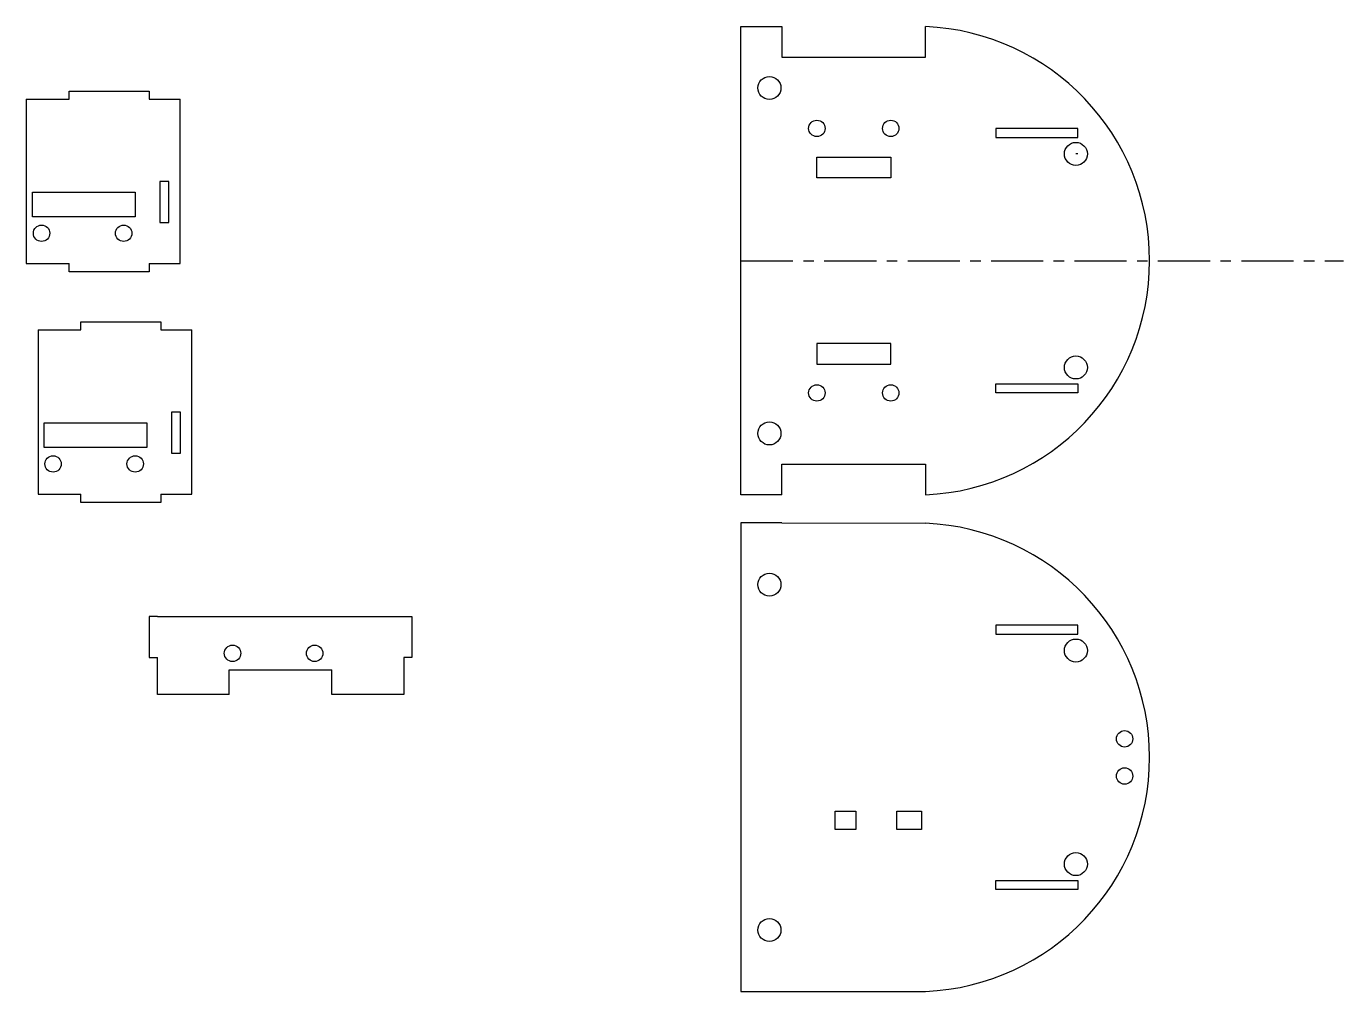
# Model space of a CAD drawing. Header units: centimetres. Extents: x -23.8 to 8.3, y -19.5 to 4.
import ezdxf

# ---------------------------------------------------------------- set-up
doc = ezdxf.new("R2010")
doc.units = ezdxf.units.CM
doc.linetypes.add('CENTERX2', pattern=[2.032, 1.27, -0.254, 0.254, -0.254])

msp = doc.modelspace()

# ---------------------------------------------------------------- linework, layer by layer
at = {"color": 7, "linetype": 'Continuous'}
for p, q in [((-6.434, 4.004), (-5.434, 4.004)), ((-6.434, -7.405), (-6.434, 4.004)), ((-5.434, 4.004), (-5.434, 3.254)), ((-1.934, 3.254), (-1.934, 3.998)), ((-5.434, 3.254), (-1.934, 3.254)), ((-22.795, 2.229), (-22.795, 2.429)), ((-22.795, 2.429), (-20.845, 2.429)), ((-20.845, 2.429), (-20.845, 2.229)), ((-23.839, 2.229), (-22.795, 2.229)), ((-23.839, 2.229), (-23.839, -1.771)), ((-20.845, 2.229), (-20.095, 2.229)), ((-20.095, -1.771), (-20.095, 2.229)), ((1.777, 1.519), (-0.223, 1.519)), ((-0.223, 1.519), (-0.223, 1.299)), ((-0.223, 1.299), (1.777, 1.299)), ((1.777, 1.299), (1.777, 1.519)), ((-4.582, 0.319), (-4.582, 0.819)), ((-4.582, 0.819), (-3.682, 0.819)), ((-3.682, 0.819), (-2.782, 0.819)), ((-2.782, 0.819), (-2.782, 0.319)), ((1.777, 0.899), (1.727, 0.899)), ((-20.367, 0.229), (-20.587, 0.229)), ((-20.587, 0.229), (-20.587, -0.771)), ((-20.367, -0.771), (-20.367, 0.229)), ((-2.782, 0.319), (-4.582, 0.319)), ((-23.687, -0.033), (-21.187, -0.033)), ((-23.687, -0.633), (-23.687, -0.033)), ((-21.187, -0.033), (-21.187, -0.633)), ((-21.187, -0.633), (-23.687, -0.633)), ((-20.587, -0.771), (-20.367, -0.771)), ((-23.839, -1.771), (-22.795, -1.771)), ((-22.795, -1.971), (-22.795, -1.771)), ((-20.845, -1.771), (-20.845, -1.971)), ((-20.845, -1.771), (-20.095, -1.771)), ((-20.845, -1.971), (-22.795, -1.971)), ((-22.509, -3.387), (-22.509, -3.187)), ((-22.509, -3.187), (-20.559, -3.187)), ((-20.559, -3.187), (-20.559, -3.387)), ((-23.553, -3.387), (-22.509, -3.387)), ((-23.553, -3.387), (-23.553, -7.387)), ((-20.559, -3.387), (-19.809, -3.387)), ((-19.809, -7.387), (-19.809, -3.387)), ((-4.582, -3.721), (-4.582, -4.221)), ((-2.782, -3.721), (-4.582, -3.721)), ((-2.782, -4.221), (-2.782, -3.721)), ((-4.582, -4.221), (-3.682, -4.221)), ((-3.682, -4.221), (-2.782, -4.221)), ((-0.223, -4.701), (1.777, -4.701)), ((-0.223, -4.921), (-0.223, -4.701)), ((1.777, -4.701), (1.777, -4.921)), ((1.777, -4.921), (-0.223, -4.921)), ((-20.081, -5.387), (-20.301, -5.387)), ((-20.301, -5.387), (-20.301, -6.387)), ((-20.081, -6.387), (-20.081, -5.387)), ((-23.406, -5.649), (-20.906, -5.649)), ((-23.406, -6.249), (-23.406, -5.649)), ((-20.906, -5.649), (-20.906, -6.249)), ((-20.906, -6.249), (-23.406, -6.249)), ((-20.301, -6.387), (-20.081, -6.387)), ((-5.434, -6.655), (-1.934, -6.655)), ((-5.434, -7.405), (-5.434, -6.655)), ((-1.934, -6.655), (-1.934, -7.4)), ((-23.553, -7.387), (-22.509, -7.387)), ((-22.509, -7.587), (-22.509, -7.387)), ((-20.559, -7.587), (-22.509, -7.587)), ((-20.559, -7.387), (-20.559, -7.587)), ((-20.559, -7.387), (-19.809, -7.387)), ((-5.434, -7.405), (-6.434, -7.405)), ((-6.434, -8.087), (-6.434, -19.496)), ((-5.434, -8.087), (-6.434, -8.087)), ((-5.434, -8.087), (-1.934, -8.093)), ((-20.645, -10.36), (-20.845, -10.36)), ((-20.845, -10.36), (-20.845, -11.36)), ((-20.645, -10.36), (-14.645, -10.36)), ((-14.645, -10.36), (-14.445, -10.36)), ((-14.445, -10.36), (-14.445, -11.36)), ((-0.223, -10.572), (-0.223, -10.792)), ((1.777, -10.572), (-0.223, -10.572)), ((1.777, -10.792), (1.777, -10.572)), ((-0.223, -10.792), (1.777, -10.792)), ((-20.845, -11.36), (-20.645, -11.36)), ((-20.645, -12.26), (-20.645, -11.36)), ((-14.645, -11.36), (-14.645, -12.26)), ((-14.445, -11.36), (-14.645, -11.36)), ((-18.895, -12.26), (-18.895, -11.66)), ((-18.895, -11.66), (-16.395, -11.66)), ((-16.395, -12.26), (-16.395, -11.66)), ((-18.895, -12.26), (-20.645, -12.26)), ((-14.645, -12.26), (-16.395, -12.26)), ((-4.134, -15.553), (-4.134, -15.1)), ((-4.134, -15.1), (-3.634, -15.1)), ((-3.634, -15.1), (-3.634, -15.553)), ((-2.634, -15.1), (-2.034, -15.1)), ((-2.634, -15.553), (-2.634, -15.1)), ((-2.034, -15.1), (-2.034, -15.553)), ((-3.634, -15.553), (-4.134, -15.553)), ((-2.034, -15.553), (-2.634, -15.553)), ((-0.223, -17.012), (-0.223, -16.792)), ((-0.223, -16.792), (1.777, -16.792)), ((1.777, -16.792), (1.777, -17.012)), ((1.777, -17.012), (-0.223, -17.012)), ((-6.434, -19.496), (-5.434, -19.496)), ((-5.434, -19.496), (-1.934, -19.491))]:
    msp.add_line(p, q, dxfattribs=at)
at = {"color": 7, "linetype": 'CENTERX2'}
msp.add_line((-6.434, -1.701), (8.25, -1.701), dxfattribs=at)
at = {"color": 7, "linetype": 'Continuous'}
for centre, radius in [((-5.737, 2.504), 0.28), ((-4.582, 1.519), 0.2), ((-2.782, 1.519), 0.2), ((1.727, 0.899), 0.28), ((-23.468, -1.033), 0.2), ((-21.468, -1.033), 0.2), ((1.727, -4.301), 0.28), ((-4.582, -4.921), 0.2), ((-2.782, -4.921), 0.2), ((-5.737, -5.906), 0.28), ((-23.187, -6.649), 0.2), ((-21.187, -6.649), 0.2), ((-5.737, -9.587), 0.28), ((-18.816, -11.26), 0.2), ((-16.816, -11.26), 0.2), ((1.727, -11.192), 0.28), ((2.914, -13.342), 0.2), ((2.914, -14.247), 0.2), ((1.727, -16.392), 0.28), ((-5.737, -17.997), 0.28)]:
    msp.add_circle(centre, radius, dxfattribs=at)
for centre in [(-2.182, -1.701), (-2.182, -13.792)]:
    msp.add_arc(centre, 5.704, 272.4919, 87.5081, dxfattribs=at)

doc.saveas('drawing.dxf')
